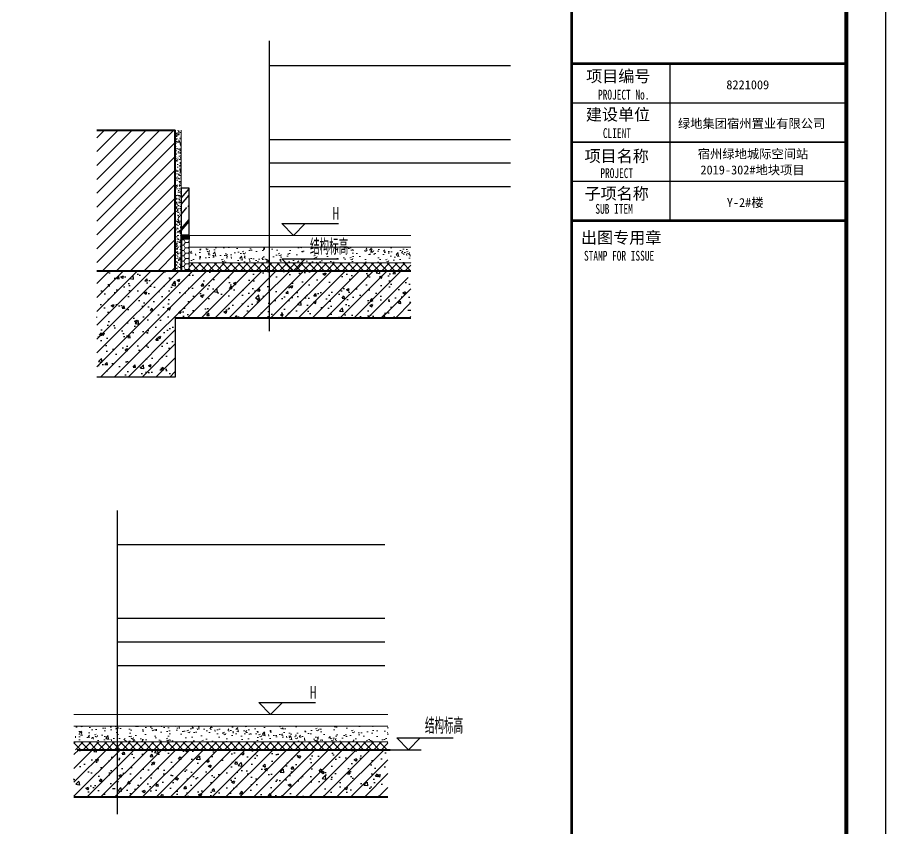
# Model space of a CAD drawing. Extents: x -518115 to 1124316, y -209821 to 1628073.
# Drawn here: x 829110 to 834639, y 925935 to 931102 of the extents above; entities that cross this region are included whole.
import ezdxf

# ---------------------------------------------------------------- set-up
doc = ezdxf.new("R2010")
doc.units = 0
doc.header["$LTSCALE"] = 1000
doc.header["$MEASUREMENT"] = 0
for name, color, linetype in [('3-剖面填充（细）', 250, 'Continuous'), ('DIM_ELEV', 3, 'Continuous'), ('DIM_LEAD', 3, 'Continuous'), ('PUB_HACTH', 252, 'Continuous'), ('PUB_TEXT', 4, 'Continuous'), ('图框', 140, 'Continuous'), ('图签文字', 147, 'Continuous')]:
    doc.layers.add(name, color=color, linetype=linetype)
for name, color, linetype, lineweight in [('PUB_HATCH', 8, 'Continuous', 9), ('WALL', 9, 'Continuous', 40), ('图签', 147, 'Continuous', 18)]:
    doc.layers.add(name, color=color, linetype=linetype, lineweight=lineweight)
doc.layers.add('yichutu', color=7, linetype='Continuous', true_color=0xffffff, plot=False)
doc.styles.add('_TCH_DIM', font='SIMPLEX.shx', dxfattribs={"width": 0.7, "bigfont": 'GBCBIG.shx'})
doc.styles.add('宋体', font='', dxfattribs={"height": 50})
doc.styles.add('建筑图签-1', font='', dxfattribs={"width": 0.7})
doc.styles.get('宋体').set_extended_font_data('SimSun')
doc.styles.get('建筑图签-1').set_extended_font_data('SimHei')
pattern_1 = [(45, (0, 0), (-17.67766953, 17.67766953), []), (50, (0, 0), (71.7260183, -6.2752135), [7.5, -82.5]), (355, (0, 0), (-13.8751334, 75.2192134), [6, -66]), (100.4514, (5.98, -0.52), (57.8509382, 68.9439542), [6.374019, -70.1142112]), (46.1842, (0, 20), (106.724105, -16.5519014), [11.25, -123.75]), (96.6356, (8.89, 18.62), (93.4662706, 97.411787), [9.561029, -105.1713]), (351.1842, (0, 20), (93.4661945, 97.41186), [9, -99]), (21, (10, 15), (59.6907052, -40.261889), [7.5, -82.5]), (326, (10, 15), (24.3315332, 72.5150045), [6, -66]), (71.4514, (14.974, 11.645), (84.0222629, 32.2530497), [6.374019, -70.1142112]), (37.5, (0, 0), (1.21598553, 33.28938538), [0, -65.2, 0, -67, 0, -66.25]), (7.5, (0, 0), (26.30695374, 39.4411712), [0, -38.2, 0, -63.7, 0, -25.25]), (327.5, (-22.3, 0), (53.38224362, -2.25548717), [0, -25, 0, -78, 0, -103.5]), (317.5, (-32.3, 0), (58.3186169, 10.0104982), [0, -32.5, 0, -51.8, 0, -73.5])]

# ---------------------------------------------------------------- blocks, each defined once
blk = doc.blocks.new('A$C72245D93')
at = {"layer": '图框'}
blk.add_lwpolyline([(0, 0), (21025, 0), (21025, -14850), (0, -14850)], close=True, dxfattribs=at)
blk.add_lwpolyline([(0, 0), (21025, 0), (21025, -14850), (0, -14850)], close=True, dxfattribs=at)
at = {"layer": '图框', "const_width": 25}
blk.add_lwpolyline([(20775, -14600), (20775, -250), (625, -250), (625, -14600)], close=True, dxfattribs=at)
at = {"layer": '图框'}
for points, const_width in [([(19026.2, -14600), (19026.2, -250)], 17.5), ([(19026.2, -5824.9), (20776.2, -5824.9)], 17.5), ([(19026.2, -5824.9), (20776.2, -5824.9)], 17.5), ([(19651.2, -6824.9), (19651.2, -5824.9)], 8.75), ([(19026.2, -6074.9), (20776.2, -6074.9)], 8.75), ([(19026.2, -6324.9), (20776.2, -6324.9)], 8.75), ([(19026.2, -6574.9), (20776.2, -6574.9)], 8.75), ([(20776.2, -6824.9), (19026.2, -6824.9)], 17.5)]:
    blk.add_lwpolyline(points, dxfattribs=dict(at, const_width=const_width))
at = {"layer": '图框', "style": '建筑图签-1', "width": 0.7}
for s, p in [('PROJECT No.', (19193.7, -6053.7, -449.7)), ('CLIENT', (19224.7, -6298.5)), ('PROJECT', (19208.5, -6553.3)), ('SUB ITEM', (19176.8, -6781.1)), ('STAMP FOR ISSUE', (19104.4, -7079.7))]:
    blk.add_text(s, height=62.5, dxfattribs=at).set_placement(p)
at = {"layer": '图签', "color": 2, "style": '宋体'}
for s, height, p in [('8221009', 57.34, (20010.6, -5988)), ('绿地集团宿州置业有限公司', 57.336, (19702.5, -6234.5)), ('宿州绿地城际空间站', 57.34, (19828.7, -6428.1)), ('2019-302#地块项目', 57.336, (19845.5, -6530.4)), ('Y-2#楼', 57.34, (20013.5, -6738))]:
    blk.add_text(s, height=height, dxfattribs=at).set_placement(p)
at = {"layer": '图签文字', "color": 7, "style": '建筑图签-1'}
for s, p in [('项目编号', (19118.2, -5941.9)), ('建设单位', (19116.3, -6186.2)), ('项目名称', (19107.9, -6450.7)), ('子项名称', (19107.9, -6689.9)), ('出图专用章', (19085.2, -6970.5))]:
    blk.add_text(s, height=75, dxfattribs=at).set_placement(p)
blk = doc.blocks.new('yct-841-594-84100-59399.9999999999-100-1000.0')
at = {"layer": 'yichutu', "color": 7, "true_color": 0xffffff}
blk.add_lwpolyline([(0, 0), (0, 59400), (84100, 59400), (84100, 0)], close=True, dxfattribs=at)
blk = doc.blocks.new('ASDF234RFD')
at = {"ltscale": 0.8}
h = blk.add_hatch(dxfattribs=at)
h.set_pattern_fill('木材', color=252, scale=10)
h.set_pattern_definition([(50, (0, 0), (25.9235319, 93.1234154), [600, -80, 200, -40]), (50, (53.2, 20), (-66.4650688, 3.5545231), [120, -13.2, 240, -30]), (50, (20, 34), (113.16983174, 176.5639521), [320, -56, 160, -40])])
h.paths.add_polyline_path([(2268073.1, -333230.8), (2268068.8, -333241.5, -1), (2268067.4, -333245.2, -1), (2268068.8, -333241.5), (2268073.1, -333230.8), (2268073.1, -333196.1), (2268053.1, -333196.1), (2268053.1, -333316.1), (2268061.7, -333316.1), (2268073.1, -333283.3)])
h = blk.add_hatch(dxfattribs=at)
h.set_pattern_fill('钢筋混凝土', color=252, scale=10)
h.set_pattern_definition(pattern_1)
h.paths.add_polyline_path([(2268261.1, -333406.1), (2267896.7, -333406.1), (2267838.1, -333406.1), (2267838.1, -333677), (2267936.1, -333677), (2267943.7, -333656), (2267947.4, -333677), (2268038.1, -333677), (2268038.1, -333526.1), (2268261.1, -333526.1)])
h = blk.add_hatch(dxfattribs=at)
h.set_pattern_fill('钢筋混凝土', color=252, scale=10)
h.set_pattern_definition(pattern_1)
h.paths.add_polyline_path([(2268638.1, -333425.7), (2268617.1, -333418), (2268638.1, -333414.3), (2268638.1, -333406.1), (2268261.1, -333406.1), (2268261.1, -333526.1), (2268638.1, -333526.1)])
at = {"layer": 'PUB_HACTH', "ltscale": 0.8}
h = blk.add_hatch(color=256, dxfattribs=at)
h.dxf.hatch_style = 1
h.paths.add_polyline_path([(2268073.1, -333316.1), (2268053.1, -333316.1), (2268053.1, -333326.1), (2268073.1, -333326.1)])
at = {"layer": 'PUB_HATCH'}
h = blk.add_hatch(dxfattribs=at)
h.set_pattern_fill('普通砖', color=256, scale=10, style=0)
h.set_pattern_definition([(45, (0, 17.95), (-17.6776766, 17.6776766), [])])
h.paths.add_polyline_path([(2268038.1, -333406.1), (2268038.1, -333047.9), (2267838.1, -333047.9), (2267838.1, -333406.1)])
at = {"layer": 'PUB_HATCH', "ltscale": 0.5}
h = blk.add_hatch(dxfattribs=at)
h.set_pattern_fill('AR-CONC', color=256, scale=10, style=0)
h.set_pattern_definition([(50, (-533205.789, -898798.327), (18.2184669, -1.59390855), [1.905, -20.955]), (355, (-533205.79, -898798.327), (-3.5242826, 19.10566429), [1.524, -16.764]), (100.451, (-533204.271, -898798.46), (14.69425017, 17.51166878), [1.619, -17.809]), (46.1842, (-533205.79, -898793.247), (27.10790409, -4.2042328), [2.8575, -31.4325]), (96.6356, (-533203.53, -898793.597), (23.74042345, 24.7425556), [2.4285, -26.7135]), (351.184, (-533205.79, -898793.247), (23.74046058, 24.74251179), [2.286, -25.146]), (21, (-533203.249, -898794.517), (15.16148798, -10.22655185), [1.905, -20.955]), (326, (-533203.25, -898794.517), (6.18020283, 18.41879661), [1.524, -16.764]), (71.4514, (-533201.986, -898795.369), (21.34164908, 8.19228577), [1.619, -17.809]), (37.5, (-533205.789, -898798.327), (0.308860325, 8.455503887), [0, -16.5608, 0, -17.018, 0, -16.8275]), (7.5, (-533205.789, -898798.327), (6.68196625, 10.018057482), [0, -9.7028, 0, -16.1798, 0, -6.4135]), (327.5, (-533211.4534, -898798.327), (13.559059517, -0.5728744), [0, -6.35, 0, -19.812, 0, -26.289]), (317.5, (-533213.993, -898798.327), (14.81291814, 2.542649103), [0, -8.255, 0, -13.1572, 0, -18.669])])
h.paths.add_polyline_path([(2268053.1, -333047.9), (2268038.1, -333047.9), (2268038.1, -333406.1), (2268053.1, -333406.1)])
at = {"layer": 'PUB_HATCH', "ltscale": 0.8}
h = blk.add_hatch(dxfattribs=at)
h.set_pattern_fill('HONEY', color=256, scale=5)
h.set_pattern_definition([(0, (-533190.789, -898798.327), (11.90625, 6.874075), [7.9375, -15.875]), (120, (-533190.789, -898798.327), (-11.906248578, 6.874077464), [7.9375, -15.875]), (60, (-533190.789, -898798.327), (1.422e-06, 13.748152464), [-15.875, 7.9375])])
h.paths.add_polyline_path([(2268073.1, -333316.1), (2268053.1, -333316.1), (2268053.1, -333406.1), (2268073.1, -333406.1)])
at = {"layer": 'PUB_HATCH', "ltscale": 0.5}
h = blk.add_hatch(dxfattribs=at)
h.set_pattern_fill('AR-CONC', color=256, scale=25, style=0)
h.set_pattern_definition([(50, (-533561.97, -900429.167), (45.54616725, -3.9847714), [4.7625, -52.3875]), (355, (-533561.97, -900429.167), (-8.8107065, 47.7641607), [3.81, -41.91]), (100.451, (-533558.175, -900429.5), (36.7356254, 43.77917196), [4.0475, -44.5225]), (46.1842, (-533561.97, -900416.467), (67.7697602, -10.510582), [7.14375, -78.58125]), (96.6356, (-533556.32, -900417.34), (59.3510586, 61.856389), [6.07125, -66.78375]), (351.184, (-533561.97, -900416.47), (59.3511515, 61.8562795), [5.715, -62.865]), (21, (-533555.62, -900419.64), (37.90371996, -25.56637963), [4.7625, -52.3875]), (326, (-533555.62, -900419.64), (15.4505071, 46.0469915), [3.81, -41.91]), (71.4514, (-533552.46, -900421.77), (53.3541227, 20.4807144), [4.0475, -44.5225]), (37.5, (-533561.97, -900429.167), (0.77215081, 21.13875972), [0, -41.402, 0, -42.545, 0, -42.06875]), (7.5, (-533561.97, -900429.167), (16.70491563, 25.0451437), [0, -24.257, 0, -40.4495, 0, -16.03375]), (327.5, (-533576.131, -900429.167), (33.89764879, -1.432186), [0, -15.875, 0, -49.53, 0, -65.7225]), (317.5, (-533582.48, -900429.167), (37.03229535, 6.35662276), [0, -20.6375, 0, -32.893, 0, -46.6725])])
h.paths.add_polyline_path([(2268073.1, -333346.1), (2268073.1, -333386.1), (2268638.1, -333386.1), (2268638.1, -333346.1)])
h = blk.add_hatch(dxfattribs=at)
h.set_pattern_fill('多孔材料', color=256, scale=5, style=0)
h.set_pattern_definition([(45, (-533551.97, -900429.167), (-10.000010166, 10.000010166), []), (135, (-533551.97, -900429.167), (-10.000010166, -10.000010166), [])])
h.paths.add_polyline_path([(2268073.1, -333386.1), (2268073.1, -333406.1), (2268638.1, -333406.1), (2268638.1, -333386.1)])
at = {"color": 2, "ltscale": 0.8}
blk.add_line((2268038.1, -333526.1), (2268038.1, -333677), dxfattribs=at)
at = {"ltscale": 0.8}
blk.add_line((2268038.1, -333677), (2267838.1, -333677), dxfattribs=at)
blk.add_lwpolyline([(2268053.1, -333316.1), (2268073.1, -333316.1), (2268073.1, -333196.1), (2268053.1, -333196.1)], close=True, dxfattribs=at)
at = {"layer": 'DIM_ELEV'}
for p, q in [((2268339.2, -333316.1), (2268309.2, -333286.1)), ((2268309.2, -333286.1), (2268453.5, -333286.1)), ((2268339.2, -333316.1), (2268369.2, -333286.1)), ((2268339.2, -333406.1), (2268309.2, -333376.1)), ((2268309.2, -333376.1), (2268453.5, -333376.1)), ((2268339.2, -333406.1), (2268369.2, -333376.1))]:
    blk.add_line(p, q, dxfattribs=at)
at = {"layer": 'DIM_LEAD'}
for p, q in [((2268278.1, -333560), (2268278.1, -332820)), ((2268278.1, -332883.4), (2268892, -332883.4))]:
    blk.add_line(p, q, dxfattribs=at)
for points in [[(2268278.1, -333071.4), (2268892, -333071.4)], [(2268278.1, -333131.4), (2268892, -333131.4)], [(2268278.1, -333191.4), (2268892, -333191.4)]]:
    blk.add_lwpolyline(points, dxfattribs=at)
at = {"layer": 'PUB_HACTH', "ltscale": 0.8}
blk.add_lwpolyline([(2268073.1, -333326.1), (2268053.1, -333326.1), (2268053.1, -333316.1), (2268073.1, -333316.1), (2268073.1, -333326.1)], dxfattribs=at)
at = {"layer": 'PUB_HATCH', "ltscale": 0.5}
for points in [[(2268053.1, -333316.1), (2268053.1, -333047.9)], [(2268073.1, -333316.1), (2268073.1, -333406.1)]]:
    blk.add_lwpolyline(points, dxfattribs=at)
at = {"layer": 'PUB_HATCH', "ltscale": 0.8}
for points in [[(2268053.1, -333316.1), (2268638.1, -333316.1)], [(2268073.1, -333346.1), (2268638.1, -333346.1)], [(2268073.1, -333386.1), (2268638.1, -333386.1)]]:
    blk.add_lwpolyline(points, dxfattribs=at)
at = {"layer": 'WALL'}
blk.add_line((2267838.1, -333047.9), (2268038.1, -333047.9), dxfattribs=at)
at = {"layer": 'WALL', "color": 2}
for p, q in [((2268038.1, -333406.1), (2268038.1, -333047.9)), ((2267838.1, -333406.1), (2268038.1, -333406.1))]:
    blk.add_line(p, q, dxfattribs=at)
at = {"layer": 'WALL', "ltscale": 0.8}
blk.add_line((2267838.1, -333406.1), (2268638.1, -333406.1), dxfattribs=at)
at = {"layer": 'WALL', "color": 2, "ltscale": 0.8}
blk.add_line((2268038.1, -333526.1), (2268638.1, -333526.1), dxfattribs=at)
at = {"layer": 'WALL', "ltscale": 0.8}
for points in [[(2268073.1, -333316.1), (2268053.1, -333316.1), (2268053.1, -333406.1), (2268073.1, -333406.1)], [(2267896.7, -333406.1), (2268571.5, -333406.1)]]:
    blk.add_lwpolyline(points, dxfattribs=at)
at = {"layer": 'DIM_ELEV', "color": 7, "style": '_TCH_DIM', "width": 0.541667}
blk.add_text('H', height=31.5, dxfattribs=at).set_placement((2268439.1, -333275.6))
at = {"layer": 'PUB_TEXT', "style": '_TCH_DIM', "width": 0.75}
blk.add_text('结构标高', height=40.51, dxfattribs=at).set_placement((2268381.2, -333365.6))
blk = doc.blocks.new('ASDFAEWRF')
at = {"layer": '3-剖面填充（细）'}
h = blk.add_hatch(dxfattribs=at)
h.set_pattern_fill('钢筋混凝土', color=256, scale=10, style=0)
h.set_pattern_definition([(45, (-533561.97, -899429.198), (-17.67766953, 17.67766953), []), (50, (-533561.97, -899429.2), (71.7260183, -6.2752135), [7.5, -82.5]), (355, (-533561.97, -899429.2), (-13.8751334, 75.2192134), [6, -66]), (100.4514, (-533555.99, -899429.72), (57.8509382, 68.9439542), [6.374019, -70.1142112]), (46.1842, (-533561.97, -899409.2), (106.7241049, -16.5519014), [11.25, -123.75]), (96.6356, (-533553.08, -899410.58), (93.4662706, 97.411787), [9.561029, -105.1713]), (351.1842, (-533561.97, -899409.2), (93.4661945, 97.41186), [9, -99]), (21, (-533551.97, -899414.2), (59.6907052, -40.2618891), [7.5, -82.5]), (326, (-533551.97, -899414.2), (24.3315332, 72.5150045), [6, -66]), (71.4514, (-533546.996, -899417.55), (84.0222629, 32.2530497), [6.374019, -70.1142112]), (37.5, (-533561.97, -899429.198), (1.21598553, 33.28938538), [0, -65.2, 0, -67, 0, -66.25]), (7.5, (-533561.97, -899429.198), (26.30695374, 39.4411712), [0, -38.2, 0, -63.7, 0, -25.25]), (327.5, (-533584.27, -899429.198), (53.38224362, -2.25548717), [0, -25, 0, -78, 0, -103.5]), (317.5, (-533594.27, -899429.198), (58.3186169, 10.0104982), [0, -32.5, 0, -51.8, 0, -73.5])])
h.paths.add_polyline_path([(2267838.1, -332406.2), (2267838.1, -332526.2), (2268638.1, -332526.2), (2268638.1, -332406.2)])
at = {"layer": 'PUB_HATCH', "ltscale": 0.5}
h = blk.add_hatch(dxfattribs=at)
h.set_pattern_fill('AR-CONC', color=256, scale=25, style=0)
h.set_pattern_definition([(50, (-533561.97, -899429.198), (45.54616725, -3.9847714), [4.7625, -52.3875]), (355, (-533561.97, -899429.198), (-8.8107065, 47.7641607), [3.81, -41.91]), (100.451, (-533558.175, -899429.53), (36.7356254, 43.77917196), [4.0475, -44.5225]), (46.1842, (-533561.97, -899416.5), (67.7697602, -10.510582), [7.14375, -78.58125]), (96.6356, (-533556.32, -899417.373), (59.3510586, 61.856389), [6.07125, -66.78375]), (351.184, (-533561.97, -899416.5), (59.3511515, 61.8562795), [5.715, -62.865]), (21, (-533555.62, -899419.673), (37.90371996, -25.56637963), [4.7625, -52.3875]), (326, (-533555.62, -899419.673), (15.4505071, 46.0469915), [3.81, -41.91]), (71.4514, (-533552.46, -899421.803), (53.3541227, 20.4807144), [4.0475, -44.5225]), (37.5, (-533561.97, -899429.198), (0.77215081, 21.13875972), [0, -41.402, 0, -42.545, 0, -42.06875]), (7.5, (-533561.97, -899429.198), (16.70491563, 25.0451437), [0, -24.257, 0, -40.4495, 0, -16.03375]), (327.5, (-533576.131, -899429.198), (33.89764879, -1.432186), [0, -15.875, 0, -49.53, 0, -65.7225]), (317.5, (-533582.48, -899429.198), (37.03229535, 6.35662276), [0, -20.6375, 0, -32.893, 0, -46.6725])])
h.paths.add_polyline_path([(2268638.1, -332346.2), (2267838.1, -332346.2), (2267838.1, -332386.2), (2268638.1, -332386.2)])
h = blk.add_hatch(dxfattribs=at)
h.set_pattern_fill('多孔材料', color=256, scale=5, style=0)
h.set_pattern_definition([(45, (-533551.97, -899429.198), (-10.000010166, 10.000010166), []), (135, (-533551.97, -899429.198), (-10.000010166, -10.000010166), [])])
h.paths.add_polyline_path([(2268638.1, -332386.2), (2267838.1, -332386.2), (2267838.1, -332406.2), (2268638.1, -332406.2)])
at = {"layer": 'DIM_ELEV'}
for p, q in [((2268339.2, -332316.2), (2268309.2, -332286.2)), ((2268309.2, -332286.2), (2268453.5, -332286.2)), ((2268339.2, -332316.2), (2268369.2, -332286.2)), ((2268690.2, -332406.2), (2268660.2, -332376.2)), ((2268660.2, -332376.2), (2268804.5, -332376.2)), ((2268690.2, -332406.2), (2268720.2, -332376.2)), ((2268573.3, -332406.2), (2268723, -332406.2))]:
    blk.add_line(p, q, dxfattribs=at)
at = {"layer": 'DIM_LEAD'}
for p, q in [((2267948.9, -332570), (2267948.9, -331797)), ((2267948.9, -331883.4), (2268630, -331883.4))]:
    blk.add_line(p, q, dxfattribs=at)
for points in [[(2267948.9, -332071.4), (2268630, -332071.4)], [(2267948.9, -332131.4), (2268630, -332131.4)], [(2267948.9, -332191.4), (2268630, -332191.4)]]:
    blk.add_lwpolyline(points, dxfattribs=at)
at = {"layer": 'PUB_HATCH', "ltscale": 0.8}
for points in [[(2267838.1, -332316.2), (2268638.1, -332316.2)], [(2267838.1, -332346.2), (2268638.1, -332346.2)], [(2267838.1, -332386.2), (2268638.1, -332386.2)]]:
    blk.add_lwpolyline(points, dxfattribs=at)
at = {"layer": 'WALL', "color": 2, "ltscale": 0.8}
blk.add_line((2267838.1, -332526.2), (2268638.1, -332526.2), dxfattribs=at)
blk.add_lwpolyline([(2267846.4, -332406.2), (2268644, -332406.2)], dxfattribs=at)
at = {"layer": 'PUB_TEXT', "style": '_TCH_DIM'}
for s, height, width, p in [('H', 31.5, 0.541667, (2268439.1, -332275.7)), ('结构标高', 40.51, 0.75, (2268732.2, -332365.7))]:
    blk.add_text(s, height=height, dxfattribs=dict(at, width=width)).set_placement(p)

msp = doc.modelspace()

# ---------------------------------------------------------------- block references
msp.add_blockref('A$C72245D93', (813614.1, 936632.1))
at = {"layer": 'PUB_HACTH', "xscale": 2.5, "yscale": 2.5, "zscale": 2.5}
for name, p in [('ASDF234RFD', (-4839979.2, 1763003.7)), ('ASDFAEWRF', (-4840124.8, 1757453.1))]:
    msp.add_blockref(name, p, dxfattribs=at)
at = {"layer": 'yichutu', "xscale": 0.25, "yscale": 0.25, "zscale": 0.25}
msp.add_blockref('yct-841-594-84100-59399.9999999999-100-1000.0', (813614.1, 921782.1), dxfattribs=at)

doc.saveas('drawing.dxf')
